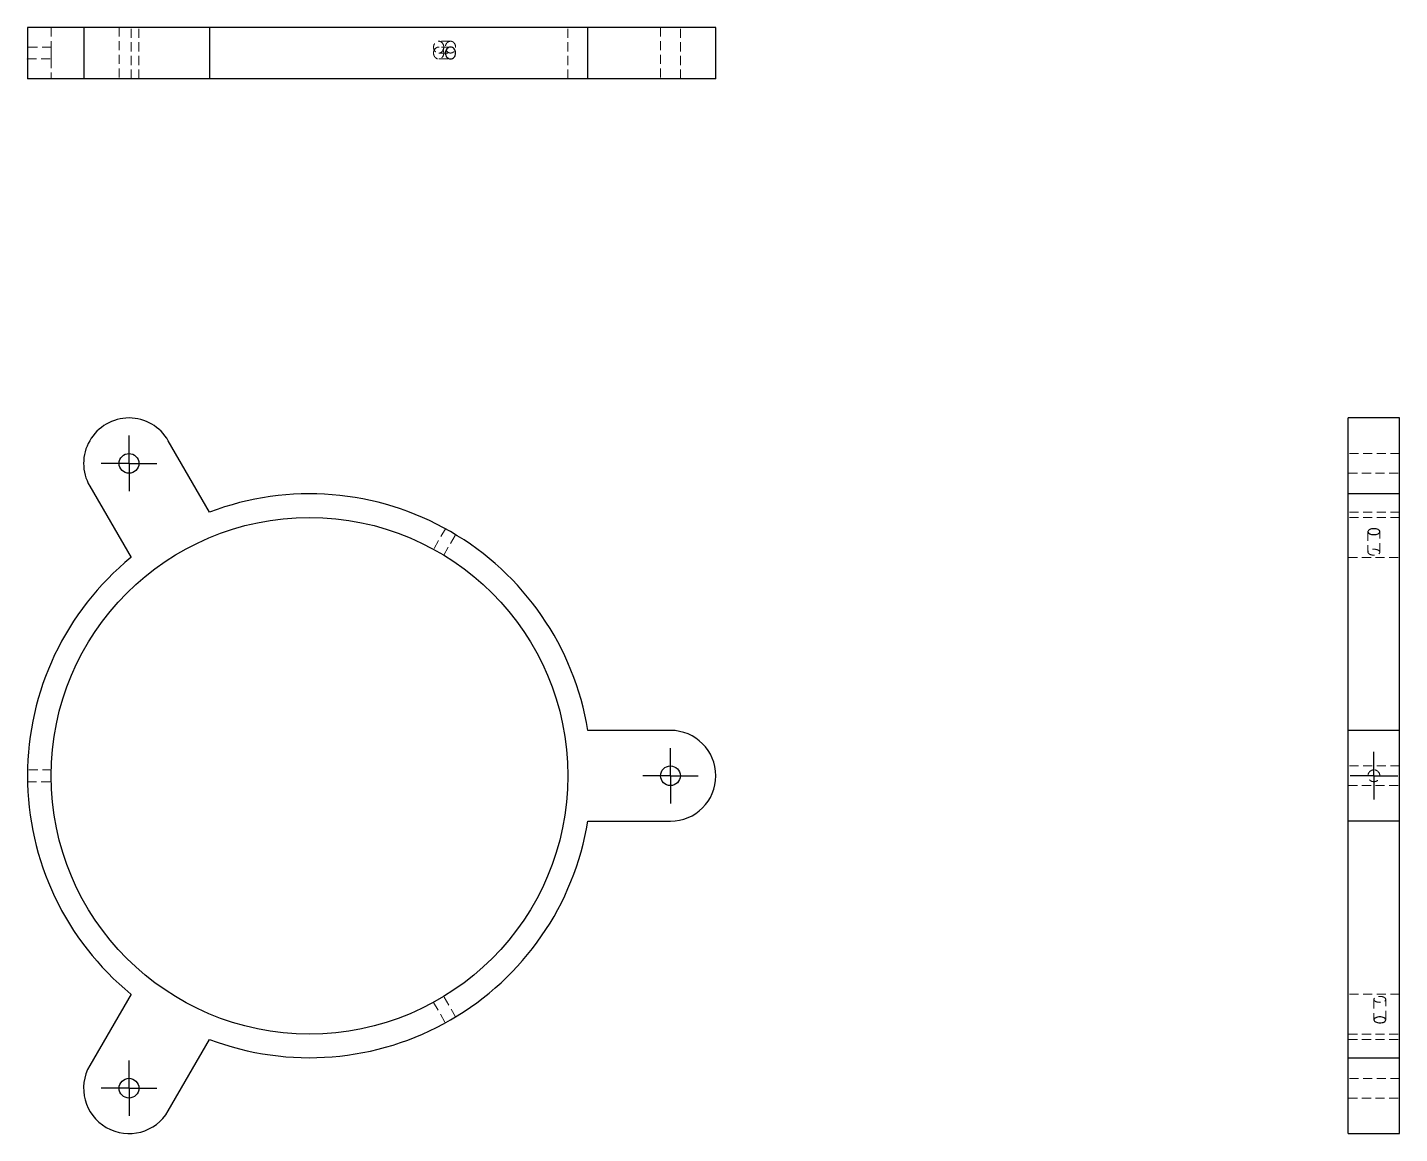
# Model space of a CAD drawing. Header units: millimetres. Extents: x 35 to 227, y 7 to 162.
import ezdxf

# ---------------------------------------------------------------- set-up
doc = ezdxf.new("R2010")
doc.units = ezdxf.units.MM
doc.linetypes.add('HIDDEN', pattern=[1.905, 1.27, -0.635])
doc.layers.add('10', color=7, linetype='Continuous')

# ---------------------------------------------------------------- blocks, each defined once
blk = doc.blocks.new('SW_CENTERMARKSYMBOL_0')
at = {"layer": '10', "color": 0}
for p, q in [((0, 2.5), (0, 3.88)), ((0, 0), (0, 2.5)), ((-2.5, 0), (-3.88, 0)), ((0, 0), (-2.5, 0)), ((0, 0), (0, -2.5)), ((0, 0), (2.5, 0)), ((2.5, 0), (3.88, 0)), ((0, -2.5), (0, -3.88))]:
    blk.add_line(p, q, dxfattribs=at)
blk = doc.blocks.new('SW_CENTERMARKSYMBOL_1')
at = {"layer": '10', "color": 0}
for p, q in [((0, 2.5), (0, 3.88)), ((0, 0), (0, 2.5)), ((-2.5, 0), (-3.88, 0)), ((0, 0), (-2.5, 0)), ((0, 0), (0, -2.5)), ((0, 0), (2.5, 0)), ((2.5, 0), (3.88, 0)), ((0, -2.5), (0, -3.88))]:
    blk.add_line(p, q, dxfattribs=at)
blk = doc.blocks.new('SW_CENTERMARKSYMBOL_2')
at = {"layer": '10', "color": 0}
for p, q in [((0, 2.5), (0, 3.88)), ((0, 0), (0, 2.5)), ((-2.5, 0), (-3.88, 0)), ((0, 0), (-2.5, 0)), ((0, 0), (0, -2.5)), ((0, 0), (2.5, 0)), ((2.5, 0), (3.88, 0)), ((0, -2.5), (0, -3.88))]:
    blk.add_line(p, q, dxfattribs=at)
blk = doc.blocks.new('SW_CENTERMARKSYMBOL_3')
at = {"layer": '10', "color": 0}
for p, q in [((0, 2.5), (0, 3.33)), ((0, 0), (0, 2.5)), ((-2.5, 0), (-3.33, 0)), ((0, 0), (-2.5, 0)), ((0, 0), (0, -2.5)), ((0, 0), (2.5, 0)), ((2.5, 0), (3.33, 0)), ((0, -2.5), (0, -3.33))]:
    blk.add_line(p, q, dxfattribs=at)

msp = doc.modelspace()

# ---------------------------------------------------------------- linework, layer by layer
at = {"color": 7, "linetype": 'Continuous', "lineweight": 25}
for p, q in [((34.92, 161.58), (34.92, 158.82)), ((42.78, 161.58), (34.92, 161.58)), ((42.78, 161.58), (42.78, 154.42)), ((54.6, 161.58), (42.78, 161.58)), ((60.37, 161.58), (54.6, 161.58)), ((60.37, 161.58), (60.37, 154.42)), ((113.21, 161.58), (60.37, 161.58)), ((113.21, 154.42), (113.21, 161.58)), ((124.74, 161.58), (113.21, 161.58)), ((131.08, 161.58), (124.74, 161.58)), ((131.08, 154.42), (131.08, 161.58)), ((34.92, 157.17), (34.92, 154.42)), ((42.78, 154.42), (34.92, 154.42)), ((54.6, 154.42), (42.78, 154.42)), ((60.37, 154.42), (54.6, 154.42)), ((113.21, 154.42), (60.37, 154.42)), ((124.74, 154.42), (113.21, 154.42)), ((131.08, 154.42), (124.74, 154.42)), ((226.58, 107), (219.42, 107)), ((219.42, 103.83), (219.42, 107)), ((226.58, 103.83), (226.58, 107)), ((60.37, 93.84), (54.6, 103.83)), ((219.42, 96.4), (219.42, 103.83)), ((226.58, 96.4), (226.58, 103.83)), ((43.62, 97.49), (49.39, 87.51)), ((226.58, 96.4), (219.42, 96.4)), ((219.42, 63.34), (219.42, 96.4)), ((226.58, 63.34), (226.58, 96.4)), ((124.74, 63.34), (113.21, 63.34)), ((219.42, 50.66), (219.42, 63.34)), ((226.58, 63.34), (219.42, 63.34)), ((226.58, 50.66), (226.58, 63.34)), ((113.21, 50.66), (124.74, 50.66)), ((226.58, 50.66), (219.42, 50.66)), ((219.42, 17.6), (219.42, 50.66)), ((226.58, 17.6), (226.58, 50.66)), ((49.39, 26.49), (43.62, 16.51)), ((94.73, 23.3), (94.73, 23.3)), ((93.3, 22.47), (93.3, 22.47)), ((54.6, 10.17), (60.37, 20.16)), ((219.42, 17.6), (226.58, 17.6)), ((219.42, 10.17), (219.42, 17.6)), ((226.58, 10.17), (226.58, 17.6)), ((219.42, 7), (219.42, 10.17)), ((226.58, 7), (226.58, 10.17)), ((219.42, 7), (226.58, 7))]:
    msp.add_line(p, q, dxfattribs=at)
at = {"color": 7, "linetype": 'HIDDEN', "lineweight": 18}
for p, q in [((38.23, 161.58), (38.23, 158.82)), ((47.73, 161.58), (47.73, 154.42)), ((49.39, 154.42), (49.39, 161.58)), ((50.49, 154.42), (50.49, 161.58)), ((110.41, 154.42), (110.41, 161.58)), ((123.36, 161.58), (123.36, 154.42)), ((126.12, 154.42), (126.12, 161.58)), ((94.02, 159.65), (92.37, 159.65)), ((38.23, 158.83), (34.92, 158.83)), ((34.92, 157.17), (38.23, 157.17)), ((34.93, 157.82), (34.93, 158.04)), ((38.23, 157.17), (38.23, 154.42)), ((94.02, 158.83), (92.37, 158.83)), ((92.37, 158), (94.02, 158)), ((92.37, 157.17), (94.02, 157.17)), ((226.58, 102.04), (219.42, 102.04)), ((219.42, 99.29), (226.58, 99.29)), ((226.58, 93.84), (219.42, 93.84)), ((226.58, 93.09), (219.42, 93.09)), ((93.3, 91.53), (91.65, 88.66)), ((93.08, 87.83), (94.73, 90.7)), ((222.17, 91.12), (222.17, 88.26)), ((223.83, 88.26), (223.83, 91.12)), ((219.42, 87.51), (226.58, 87.51)), ((38.29, 57.83), (34.92, 57.83)), ((226.58, 58.38), (219.42, 58.38)), ((34.92, 56.17), (38.24, 56.17)), ((219.42, 55.62), (226.58, 55.62)), ((91.65, 25.34), (93.3, 22.47)), ((94.73, 23.3), (93.08, 26.17)), ((226.58, 26.49), (219.42, 26.49)), ((223, 25.74), (223, 22.88)), ((224.65, 22.88), (224.65, 25.74)), ((219.42, 20.91), (226.58, 20.91)), ((219.42, 20.16), (226.58, 20.16)), ((226.58, 14.71), (219.42, 14.71)), ((219.42, 11.96), (226.58, 11.96))]:
    msp.add_line(p, q, dxfattribs=at)
at = {"color": 7, "linetype": 'Continuous', "lineweight": 25}
for centre, radius in [((49.11, 100.66), 1.38), ((74.32, 57), 36.09), ((124.74, 57), 1.38), ((49.11, 13.34), 1.38)]:
    msp.add_circle(centre, radius, dxfattribs=at)
for centre, radius, start, end in [((49.11, 100.66), 6.34, 30, 210), ((74.32, 57), 39.4, 9.2556, 110.7444), ((74.32, 57), 39.4, 129.2556, 230.7444), ((124.74, 57), 6.34, 270, 90), ((74.32, 57), 39.4, 249.2556, 350.7444), ((49.11, 13.34), 6.34, 150, 330)]:
    msp.add_arc(centre, radius, start, end, dxfattribs=at)
at = {"color": 7, "linetype": 'HIDDEN', "lineweight": 18}
for points, knots in [([(93.08, 158.83), (93.08, 158.72), (93.06, 158.61), (92.99, 158.41), (92.94, 158.32), (92.74, 158.09), (92.56, 158), (92.27, 158), (92.18, 158.02), (92.01, 158.1), (91.93, 158.17), (91.73, 158.39), (91.65, 158.61), (91.65, 158.93), (91.67, 159.04), (91.74, 159.24), (91.79, 159.33), (91.99, 159.56), (92.18, 159.65), (92.46, 159.65), (92.55, 159.63), (92.73, 159.55), (92.81, 159.49), (93, 159.26), (93.08, 159.04), (93.08, 158.83)], [0, 0, 0, 0, 0.0625, 0.0625, 0.125, 0.125, 0.25, 0.25, 0.3125, 0.3125, 0.375, 0.375, 0.5, 0.5, 0.5625, 0.5625, 0.625, 0.625, 0.75, 0.75, 0.8125, 0.8125, 0.875, 0.875, 1, 1, 1, 1]), ([(94.02, 159.65), (93.83, 159.65), (93.64, 159.56), (93.45, 159.33), (93.39, 159.24), (93.32, 159.04), (93.3, 158.93), (93.3, 158.72), (93.32, 158.61), (93.39, 158.41), (93.45, 158.32), (93.65, 158.09), (93.83, 158), (94.11, 158), (94.21, 158.02), (94.38, 158.1), (94.46, 158.17), (94.59, 158.32), (94.64, 158.41), (94.71, 158.61), (94.73, 158.72), (94.73, 159.04), (94.66, 159.26), (94.46, 159.49), (94.38, 159.55), (94.21, 159.63), (94.11, 159.65), (94.02, 159.65)], [0, 0, 0, 0, 0.125, 0.125, 0.1875, 0.1875, 0.25, 0.25, 0.3125, 0.3125, 0.375, 0.375, 0.5, 0.5, 0.5625, 0.5625, 0.625, 0.625, 0.6875, 0.6875, 0.75, 0.75, 0.875, 0.875, 0.9375, 0.9375, 1, 1, 1, 1]), ([(34.92, 158.79), (34.92, 158.8), (34.92, 158.83), (34.92, 158.82), (34.92, 158.82)], [0, 0, 0, 0, 0.534708, 1, 1, 1, 1]), ([(38.24, 158), (38.24, 158.09), (38.24, 158.28), (38.24, 158.53), (38.23, 158.71), (38.23, 158.82), (38.23, 158.84), (38.23, 158.76), (38.23, 158.59), (38.24, 158.36), (38.24, 158.09), (38.24, 157.91), (38.24, 157.82)], [0, 0, 0, 0, 0.1002818, 0.2005631, 0.3008608, 0.4011693, 0.5014598, 0.6017317, 0.7020134, 0.802318, 0.9026229, 1, 1, 1, 1]), ([(38.23, 157.17), (38.23, 157.17), (38.23, 157.16), (38.23, 157.21), (38.23, 157.35), (38.24, 157.56), (38.24, 157.79), (38.24, 157.94), (38.24, 158)], [0, 0, 0, 0, 0.006709, 0.2213243, 0.43594, 0.6506047, 0.8652905, 1, 1, 1, 1]), ([(91.65, 158), (91.65, 157.89), (91.67, 157.78), (91.74, 157.58), (91.79, 157.49), (91.99, 157.26), (92.18, 157.17), (92.46, 157.17), (92.55, 157.19), (92.73, 157.28), (92.8, 157.34), (93, 157.57), (93.08, 157.78), (93.08, 158.11), (93.06, 158.22), (92.99, 158.42), (92.94, 158.51), (92.74, 158.74), (92.55, 158.83), (92.27, 158.83), (92.18, 158.81), (92.01, 158.72), (91.93, 158.66), (91.72, 158.43), (91.65, 158.22), (91.65, 158)], [0, 0, 0, 0, 0.0625, 0.0625, 0.125, 0.125, 0.25, 0.25, 0.3125, 0.3125, 0.375, 0.375, 0.5, 0.5, 0.5625, 0.5625, 0.625, 0.625, 0.75, 0.75, 0.8125, 0.8125, 0.875, 0.875, 1, 1, 1, 1]), ([(223, 88.66), (222.89, 88.66), (222.78, 88.65), (222.58, 88.61), (222.49, 88.58), (222.26, 88.47), (222.17, 88.36), (222.17, 88.2), (222.19, 88.15), (222.28, 88.05), (222.34, 88), (222.57, 87.88), (222.78, 87.83), (223.11, 87.83), (223.22, 87.85), (223.42, 87.89), (223.51, 87.92), (223.74, 88.04), (223.83, 88.15), (223.83, 88.31), (223.81, 88.36), (223.72, 88.46), (223.66, 88.51), (223.43, 88.62), (223.22, 88.66), (223, 88.66)], [0, 0, 0, 0, 0.0625, 0.0625, 0.125, 0.125, 0.25, 0.25, 0.3125, 0.3125, 0.375, 0.375, 0.5, 0.5, 0.5625, 0.5625, 0.625, 0.625, 0.75, 0.75, 0.8125, 0.8125, 0.875, 0.875, 1, 1, 1, 1]), ([(223, 57.83), (223.11, 57.83), (223.22, 57.81), (223.42, 57.72), (223.51, 57.66), (223.74, 57.43), (223.83, 57.22), (223.83, 56.89), (223.81, 56.78), (223.72, 56.58), (223.66, 56.49), (223.51, 56.34), (223.42, 56.28), (223.22, 56.19), (223.11, 56.17), (222.78, 56.17), (222.57, 56.26), (222.34, 56.49), (222.28, 56.58), (222.2, 56.78), (222.17, 56.89), (222.17, 57.11), (222.19, 57.22), (222.28, 57.42), (222.34, 57.51), (222.57, 57.74), (222.78, 57.83), (223, 57.83)], [0, 0, 0, 0, 0.0625, 0.0625, 0.125, 0.125, 0.25, 0.25, 0.3125, 0.3125, 0.375, 0.375, 0.4375, 0.4375, 0.5, 0.5, 0.625, 0.625, 0.6875, 0.6875, 0.75, 0.75, 0.8125, 0.8125, 0.875, 0.875, 1, 1, 1, 1]), ([(223.83, 26.17), (223.72, 26.17), (223.61, 26.15), (223.41, 26.11), (223.32, 26.08), (223.09, 25.96), (223, 25.85), (223, 25.69), (223.02, 25.64), (223.1, 25.54), (223.17, 25.49), (223.39, 25.38), (223.61, 25.34), (223.93, 25.34), (224.04, 25.35), (224.24, 25.39), (224.33, 25.42), (224.56, 25.53), (224.65, 25.63), (224.65, 25.8), (224.63, 25.85), (224.55, 25.95), (224.49, 26), (224.26, 26.12), (224.04, 26.17), (223.83, 26.17)], [0, 0, 0, 0, 0.0625, 0.0625, 0.125, 0.125, 0.25, 0.25, 0.3125, 0.3125, 0.375, 0.375, 0.5, 0.5, 0.5625, 0.5625, 0.625, 0.625, 0.75, 0.75, 0.8125, 0.8125, 0.875, 0.875, 1, 1, 1, 1])]:
    msp.add_open_spline(points, degree=3, knots=knots, dxfattribs=at)
at = {"color": 7, "linetype": 'Continuous', "lineweight": 25}
for points, knots in [([(34.92, 158.82), (34.92, 158.82), (34.92, 158.82), (34.93, 158.71), (34.93, 158.53), (34.93, 158.28), (34.93, 158.09), (34.93, 158)], [0, 0, 0, 0, 0.1407027, 0.3555561, 0.5703902, 0.7851945, 1, 1, 1, 1]), ([(34.93, 158), (34.93, 157.94), (34.93, 157.79), (34.93, 157.56), (34.93, 157.35), (34.92, 157.21), (34.92, 157.16), (34.92, 157.17), (34.92, 157.17)], [0, 0, 0, 0, 0.134653, 0.349335, 0.564001, 0.778624, 0.993248, 1, 1, 1, 1]), ([(93.3, 158), (93.3, 158.11), (93.32, 158.22), (93.39, 158.42), (93.45, 158.51), (93.65, 158.74), (93.83, 158.83), (94.11, 158.83), (94.21, 158.81), (94.38, 158.72), (94.46, 158.66), (94.66, 158.43), (94.73, 158.22), (94.73, 157.89), (94.71, 157.78), (94.64, 157.58), (94.59, 157.49), (94.39, 157.26), (94.21, 157.17), (93.93, 157.17), (93.83, 157.19), (93.66, 157.28), (93.58, 157.34), (93.38, 157.57), (93.3, 157.78), (93.3, 158)], [0, 0, 0, 0, 0.0625, 0.0625, 0.125, 0.125, 0.25, 0.25, 0.3125, 0.3125, 0.375, 0.375, 0.5, 0.5, 0.5625, 0.5625, 0.625, 0.625, 0.75, 0.75, 0.8125, 0.8125, 0.875, 0.875, 1, 1, 1, 1]), ([(223, 91.53), (223.11, 91.53), (223.22, 91.51), (223.42, 91.47), (223.51, 91.45), (223.74, 91.33), (223.83, 91.23), (223.83, 91.07), (223.81, 91.01), (223.72, 90.91), (223.66, 90.86), (223.43, 90.74), (223.22, 90.7), (222.89, 90.7), (222.78, 90.71), (222.58, 90.75), (222.49, 90.78), (222.26, 90.9), (222.17, 91.01), (222.17, 91.17), (222.19, 91.23), (222.28, 91.33), (222.34, 91.37), (222.57, 91.48), (222.78, 91.53), (223, 91.53)], [0, 0, 0, 0, 0.0625, 0.0625, 0.125, 0.125, 0.25, 0.25, 0.3125, 0.3125, 0.375, 0.375, 0.5, 0.5, 0.5625, 0.5625, 0.625, 0.625, 0.75, 0.75, 0.8125, 0.8125, 0.875, 0.875, 1, 1, 1, 1]), ([(224.65, 22.88), (224.65, 22.77), (224.56, 22.67), (224.33, 22.55), (224.24, 22.53), (224.04, 22.49), (223.93, 22.47), (223.72, 22.47), (223.61, 22.49), (223.41, 22.53), (223.32, 22.56), (223.09, 22.67), (223, 22.77), (223, 22.93), (223.02, 22.99), (223.1, 23.09), (223.17, 23.14), (223.32, 23.22), (223.41, 23.25), (223.61, 23.29), (223.72, 23.3), (224.04, 23.3), (224.26, 23.25), (224.49, 23.14), (224.55, 23.09), (224.63, 22.99), (224.65, 22.94), (224.65, 22.88)], [0, 0, 0, 0, 0.125, 0.125, 0.1875, 0.1875, 0.25, 0.25, 0.3125, 0.3125, 0.375, 0.375, 0.5, 0.5, 0.5625, 0.5625, 0.625, 0.625, 0.6875, 0.6875, 0.75, 0.75, 0.875, 0.875, 0.9375, 0.9375, 1, 1, 1, 1])]:
    msp.add_open_spline(points, degree=3, knots=knots, dxfattribs=at)

# ---------------------------------------------------------------- block references
at = {"layer": '10'}
for name, p in [('SW_CENTERMARKSYMBOL_2', (49.11, 100.66)), ('SW_CENTERMARKSYMBOL_1', (124.74, 57)), ('SW_CENTERMARKSYMBOL_3', (223, 57)), ('SW_CENTERMARKSYMBOL_0', (49.11, 13.34))]:
    msp.add_blockref(name, p, dxfattribs=at)

doc.saveas('drawing.dxf')
